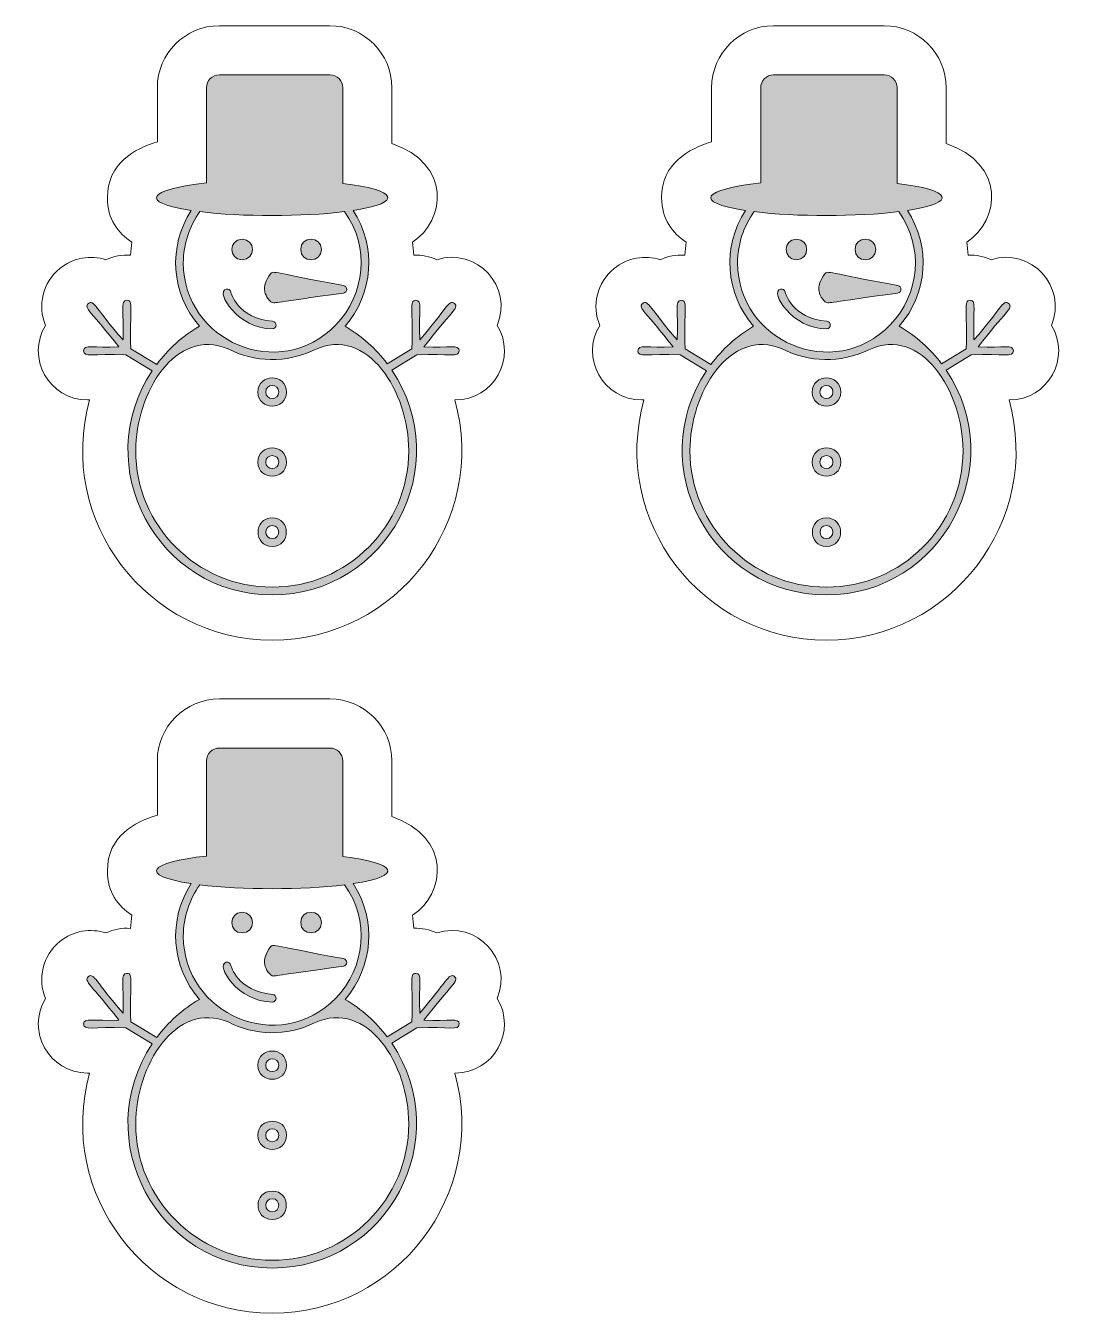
# Model space of a CAD drawing. Header units: inches. Extents: x -26 to -13, y -21.7 to -15.7.
# Drawn here: x -19.231 to -16.407, y -21.238 to -17.759 of the extents above; entities that cross this region are included whole.
import ezdxf

# ---------------------------------------------------------------- set-up
doc = ezdxf.new("R2010")
doc.units = ezdxf.units.IN
doc.header["$MEASUREMENT"] = 0
doc.layers.add('_U+0421_U+043B_U+043E_U+0439 1', color=7, linetype='Continuous')

msp = doc.modelspace()

# ---------------------------------------------------------------- hatches: boundary and pattern name
at = {"layer": '_U+0421_U+043B_U+043E_U+0439 1', "true_color": 0xffffff}
h = msp.add_hatch(color=7, dxfattribs=at)
h.dxf.hatch_style = 2
edge = h.paths.add_edge_path()
edge.add_spline(control_points=[(-18.5617, -18.5074), (-18.572, -18.5074), (-18.5835, -18.4894), (-18.5857, -18.4769), (-18.5883, -18.4617), (-18.583, -18.4455), (-18.57, -18.4286), (-18.5626, -18.419), (-18.563, -18.4263), (-18.373, -18.4604), (-18.3614, -18.4626), (-18.3618, -18.4793), (-18.3735, -18.4809), (-18.5625, -18.5075), (-18.5603, -18.5074), (-18.5617, -18.5074)], knot_values=[0, 0, 0, 0, 0.013889, 0.013889, 0.013889, 0.027778, 0.027778, 0.027778, 0.041667, 0.041667, 0.041667, 0.055556, 0.055556, 0.055556, 0.069444, 0.069444, 0.069444, 0.069444], degree=3, periodic=0)
edge.add_line((-18.5617, -18.5074), (-18.5617, -18.5074))
edge = h.paths.add_edge_path()
edge.add_spline(control_points=[(-18.4328, -18.363), (-18.4328, -18.3261), (-18.4886, -18.326), (-18.4886, -18.363), (-18.4886, -18.4), (-18.4328, -18.4), (-18.4328, -18.363)], knot_values=[0, 0, 0, 0, 0.013889, 0.013889, 0.013889, 0.027778, 0.027778, 0.027778, 0.027778], degree=3, periodic=0)
edge.add_line((-18.4328, -18.363), (-18.4328, -18.363))
edge = h.paths.add_edge_path()
edge.add_spline(control_points=[(-18.647, -18.391), (-18.61, -18.391), (-18.61, -18.3351), (-18.647, -18.3351), (-18.6839, -18.3351), (-18.6839, -18.391), (-18.647, -18.391)], knot_values=[0, 0, 0, 0, 0.013889, 0.013889, 0.013889, 0.027778, 0.027778, 0.027778, 0.027778], degree=3, periodic=0)
edge.add_line((-18.647, -18.391), (-18.647, -18.391))
edge = h.paths.add_edge_path()
edge.add_spline(control_points=[(-18.5657, -18.5778), (-18.5526, -18.5778), (-18.5516, -18.5582), (-18.5647, -18.557), (-18.6603, -18.5477), (-18.6768, -18.481), (-18.6774, -18.4781), (-18.6787, -18.4725), (-18.6842, -18.469), (-18.6898, -18.4702), (-18.7209, -18.4771), (-18.6579, -18.5778), (-18.5657, -18.5778)], knot_values=[0, 0, 0, 0, 0.013889, 0.013889, 0.013889, 0.027778, 0.027778, 0.027778, 0.041667, 0.041667, 0.041667, 0.055556, 0.055556, 0.055556, 0.055556], degree=3, periodic=0)
edge.add_line((-18.5657, -18.5778), (-18.5657, -18.5778))
edge = h.paths.add_edge_path()
edge.add_spline(control_points=[(-18.1559, -18.6266), (-18.086, -18.63), (-18.0607, -18.6188), (-18.0607, -18.637), (-18.0607, -18.6558), (-18.087, -18.6439), (-18.1748, -18.6475), (-18.1748, -18.6475), (-18.2427, -18.6888), (-18.2427, -18.6888), (-18.0689, -18.9464), (-18.2537, -19.2964), (-18.5657, -19.2964), (-18.877, -19.2964), (-19.0614, -18.9482), (-18.8899, -18.6908), (-18.8899, -18.6908), (-18.9611, -18.6475), (-18.9611, -18.6475), (-19.0503, -18.6438), (-19.0753, -18.6556), (-19.0753, -18.637), (-19.0753, -18.6187), (-19.0487, -18.63), (-18.9801, -18.6266), (-19.0519, -18.5321), (-19.077, -18.521), (-19.0623, -18.509), (-19.0476, -18.4971), (-19.0417, -18.5238), (-18.9686, -18.6077), (-18.9652, -18.5289), (-18.9772, -18.5004), (-18.9582, -18.5004), (-18.9393, -18.5004), (-18.9515, -18.5249), (-18.9478, -18.6312), (-18.9478, -18.6312), (-18.8778, -18.6737), (-18.8778, -18.6737), (-18.8471, -18.6326), (-18.8081, -18.5973), (-18.7624, -18.5705), (-18.8394, -18.482), (-18.8478, -18.355), (-18.7843, -18.2576), (-18.9301, -18.2355), (-18.8987, -18.1999), (-18.7434, -18.1833), (-18.7434, -18.1833), (-18.7434, -17.9262), (-18.7434, -17.9262), (-18.7434, -17.9068), (-18.7277, -17.8912), (-18.7084, -17.8912), (-18.7084, -17.8912), (-18.4099, -17.8912), (-18.4099, -17.8912), (-18.3906, -17.8912), (-18.3749, -17.9068), (-18.3749, -17.9262), (-18.3749, -17.9262), (-18.3749, -18.1847), (-18.3749, -18.1847), (-18.2299, -18.202), (-18.2064, -18.2363), (-18.3471, -18.2576), (-18.2835, -18.3551), (-18.292, -18.4821), (-18.369, -18.5705), (-18.3239, -18.5969), (-18.2854, -18.6315), (-18.2549, -18.6718), (-18.2549, -18.6718), (-18.1882, -18.6312), (-18.1882, -18.6312), (-18.1844, -18.526), (-18.1967, -18.5004), (-18.1778, -18.5004), (-18.1593, -18.5004), (-18.1709, -18.525), (-18.1673, -18.6077), (-18.0952, -18.5249), (-18.0885, -18.497), (-18.0737, -18.509), (-18.0589, -18.521), (-18.0836, -18.5316), (-18.1559, -18.6266)], knot_values=[0, 0, 0, 0, 0.013889, 0.013889, 0.013889, 0.027778, 0.027778, 0.027778, 0.041667, 0.041667, 0.041667, 0.055556, 0.055556, 0.055556, 0.069444, 0.069444, 0.069444, 0.083333, 0.083333, 0.083333, 0.097222, 0.097222, 0.097222, 0.111111, 0.111111, 0.111111, 0.125, 0.125, 0.125, 0.138889, 0.138889, 0.138889, 0.152778, 0.152778, 0.152778, 0.166667, 0.166667, 0.166667, 0.180556, 0.180556, 0.180556, 0.194444, 0.194444, 0.194444, 0.208333, 0.208333, 0.208333, 0.222222, 0.222222, 0.222222, 0.236111, 0.236111, 0.236111, 0.25, 0.25, 0.25, 0.263889, 0.263889, 0.263889, 0.277778, 0.277778, 0.277778, 0.291667, 0.291667, 0.291667, 0.305556, 0.305556, 0.305556, 0.319444, 0.319444, 0.319444, 0.333333, 0.333333, 0.333333, 0.347222, 0.347222, 0.347222, 0.361111, 0.361111, 0.361111, 0.375, 0.375, 0.375, 0.388889, 0.388889, 0.388889, 0.402778, 0.402778, 0.402778, 0.402778], degree=3, periodic=0)
edge.add_line((-18.1559, -18.6266), (-18.1559, -18.6266))
edge = h.paths.add_edge_path()
edge.add_spline(control_points=[(-18.7612, -18.2608), (-18.7892, -18.3), (-18.8058, -18.3479), (-18.8058, -18.3996), (-18.8058, -18.6099), (-18.547, -18.7245), (-18.3937, -18.5668), (-18.3135, -18.4843), (-18.3021, -18.3563), (-18.3701, -18.2608), (-18.4844, -18.2749), (-18.6469, -18.275), (-18.7612, -18.2608)], knot_values=[0, 0, 0, 0, 0.013889, 0.013889, 0.013889, 0.027778, 0.027778, 0.027778, 0.041667, 0.041667, 0.041667, 0.055556, 0.055556, 0.055556, 0.055556], degree=3, periodic=0)
edge.add_line((-18.7612, -18.2608), (-18.7612, -18.2608))
edge = h.paths.add_edge_path()
edge.add_spline(control_points=[(-18.5657, -19.2756), (-18.3623, -19.2756), (-18.1968, -19.1101), (-18.1968, -18.9067), (-18.1968, -18.7483), (-18.3075, -18.5679), (-18.4515, -18.6341), (-18.5273, -18.6712), (-18.6143, -18.6683), (-18.685, -18.6316), (-18.8269, -18.572), (-18.9345, -18.7515), (-18.9345, -18.9067), (-18.9345, -19.1101), (-18.7691, -19.2756), (-18.5657, -19.2756)], knot_values=[0, 0, 0, 0, 0.013889, 0.013889, 0.013889, 0.027778, 0.027778, 0.027778, 0.041667, 0.041667, 0.041667, 0.055556, 0.055556, 0.055556, 0.069444, 0.069444, 0.069444, 0.069444], degree=3, periodic=0)
edge.add_line((-18.5657, -19.2756), (-18.5657, -19.2756))
edge = h.paths.add_edge_path()
edge.add_spline(control_points=[(-18.6041, -18.7483), (-18.6041, -18.6975), (-18.5272, -18.6974), (-18.5272, -18.7483), (-18.5272, -18.7991), (-18.6041, -18.7992), (-18.6041, -18.7483)], knot_values=[0, 0, 0, 0, 0.013889, 0.013889, 0.013889, 0.027778, 0.027778, 0.027778, 0.027778], degree=3, periodic=0)
edge.add_line((-18.6041, -18.7483), (-18.6041, -18.7483))
edge = h.paths.add_edge_path()
edge.add_spline(control_points=[(-18.5833, -18.7483), (-18.5833, -18.7716), (-18.5481, -18.7716), (-18.5481, -18.7483), (-18.5481, -18.7251), (-18.5833, -18.725), (-18.5833, -18.7483)], knot_values=[0, 0, 0, 0, 0.013889, 0.013889, 0.013889, 0.027778, 0.027778, 0.027778, 0.027778], degree=3, periodic=0)
edge.add_line((-18.5833, -18.7483), (-18.5833, -18.7483))
edge = h.paths.add_edge_path()
edge.add_spline(control_points=[(-18.6041, -18.9376), (-18.6041, -18.8868), (-18.5272, -18.8867), (-18.5272, -18.9376), (-18.5272, -18.9884), (-18.6041, -18.9885), (-18.6041, -18.9376)], knot_values=[0, 0, 0, 0, 0.013889, 0.013889, 0.013889, 0.027778, 0.027778, 0.027778, 0.027778], degree=3, periodic=0)
edge.add_line((-18.6041, -18.9376), (-18.6041, -18.9376))
edge = h.paths.add_edge_path()
edge.add_spline(control_points=[(-18.5833, -18.9376), (-18.5833, -18.9609), (-18.5481, -18.9609), (-18.5481, -18.9376), (-18.5481, -18.9143), (-18.5833, -18.9143), (-18.5833, -18.9376)], knot_values=[0, 0, 0, 0, 0.013889, 0.013889, 0.013889, 0.027778, 0.027778, 0.027778, 0.027778], degree=3, periodic=0)
edge.add_line((-18.5833, -18.9376), (-18.5833, -18.9376))
edge = h.paths.add_edge_path()
edge.add_spline(control_points=[(-18.5657, -19.0884), (-18.5149, -19.0884), (-18.5148, -19.1653), (-18.5657, -19.1653), (-18.6165, -19.1653), (-18.6166, -19.0884), (-18.5657, -19.0884)], knot_values=[0, 0, 0, 0, 0.013889, 0.013889, 0.013889, 0.027778, 0.027778, 0.027778, 0.027778], degree=3, periodic=0)
edge.add_line((-18.5657, -19.0884), (-18.5657, -19.0884))
edge = h.paths.add_edge_path()
edge.add_spline(control_points=[(-18.5657, -19.1445), (-18.5424, -19.1445), (-18.5424, -19.1093), (-18.5657, -19.1093), (-18.589, -19.1093), (-18.589, -19.1445), (-18.5657, -19.1445)], knot_values=[0, 0, 0, 0, 0.013889, 0.013889, 0.013889, 0.027778, 0.027778, 0.027778, 0.027778], degree=3, periodic=0)
edge.add_line((-18.5657, -19.1445), (-18.5657, -19.1445))
h = msp.add_hatch(color=7, dxfattribs=at)
h.dxf.hatch_style = 2
edge = h.paths.add_edge_path()
edge.add_spline(control_points=[(-17.0644, -18.5074), (-17.0746, -18.5074), (-17.0862, -18.4894), (-17.0884, -18.4769), (-17.091, -18.4617), (-17.0857, -18.4455), (-17.0727, -18.4286), (-17.0653, -18.419), (-17.0657, -18.4263), (-16.8756, -18.4604), (-16.8641, -18.4626), (-16.8645, -18.4793), (-16.8761, -18.4809), (-17.0652, -18.5075), (-17.063, -18.5074), (-17.0644, -18.5074)], knot_values=[0, 0, 0, 0, 0.013889, 0.013889, 0.013889, 0.027778, 0.027778, 0.027778, 0.041667, 0.041667, 0.041667, 0.055556, 0.055556, 0.055556, 0.069444, 0.069444, 0.069444, 0.069444], degree=3, periodic=0)
edge.add_line((-17.0644, -18.5074), (-17.0644, -18.5074))
edge = h.paths.add_edge_path()
edge.add_spline(control_points=[(-16.9355, -18.363), (-16.9355, -18.3261), (-16.9913, -18.326), (-16.9913, -18.363), (-16.9913, -18.4), (-16.9355, -18.4), (-16.9355, -18.363)], knot_values=[0, 0, 0, 0, 0.013889, 0.013889, 0.013889, 0.027778, 0.027778, 0.027778, 0.027778], degree=3, periodic=0)
edge.add_line((-16.9355, -18.363), (-16.9355, -18.363))
edge = h.paths.add_edge_path()
edge.add_spline(control_points=[(-17.1496, -18.391), (-17.1127, -18.391), (-17.1127, -18.3351), (-17.1496, -18.3351), (-17.1866, -18.3351), (-17.1866, -18.391), (-17.1496, -18.391)], knot_values=[0, 0, 0, 0, 0.013889, 0.013889, 0.013889, 0.027778, 0.027778, 0.027778, 0.027778], degree=3, periodic=0)
edge.add_line((-17.1496, -18.391), (-17.1496, -18.391))
edge = h.paths.add_edge_path()
edge.add_spline(control_points=[(-17.0684, -18.5778), (-17.0552, -18.5778), (-17.0543, -18.5582), (-17.0674, -18.557), (-17.163, -18.5477), (-17.1795, -18.481), (-17.1801, -18.4781), (-17.1814, -18.4725), (-17.1869, -18.469), (-17.1925, -18.4702), (-17.2236, -18.4771), (-17.1606, -18.5778), (-17.0684, -18.5778)], knot_values=[0, 0, 0, 0, 0.013889, 0.013889, 0.013889, 0.027778, 0.027778, 0.027778, 0.041667, 0.041667, 0.041667, 0.055556, 0.055556, 0.055556, 0.055556], degree=3, periodic=0)
edge.add_line((-17.0684, -18.5778), (-17.0684, -18.5778))
edge = h.paths.add_edge_path()
edge.add_spline(control_points=[(-16.6586, -18.6266), (-16.5887, -18.63), (-16.5634, -18.6188), (-16.5634, -18.637), (-16.5634, -18.6558), (-16.5897, -18.6439), (-16.6775, -18.6475), (-16.6775, -18.6475), (-16.7454, -18.6888), (-16.7454, -18.6888), (-16.5716, -18.9464), (-16.7564, -19.2964), (-17.0684, -19.2964), (-17.3797, -19.2964), (-17.5641, -18.9482), (-17.3926, -18.6908), (-17.3926, -18.6908), (-17.4638, -18.6475), (-17.4638, -18.6475), (-17.553, -18.6438), (-17.5779, -18.6556), (-17.5779, -18.637), (-17.5779, -18.6187), (-17.5514, -18.63), (-17.4827, -18.6266), (-17.5546, -18.5321), (-17.5797, -18.521), (-17.5649, -18.509), (-17.5503, -18.4971), (-17.5444, -18.5238), (-17.4713, -18.6077), (-17.4678, -18.5289), (-17.4799, -18.5004), (-17.4609, -18.5004), (-17.442, -18.5004), (-17.4542, -18.5249), (-17.4504, -18.6312), (-17.4504, -18.6312), (-17.3805, -18.6737), (-17.3805, -18.6737), (-17.3498, -18.6326), (-17.3108, -18.5973), (-17.2651, -18.5705), (-17.3421, -18.482), (-17.3505, -18.355), (-17.287, -18.2576), (-17.4328, -18.2355), (-17.4014, -18.1999), (-17.2461, -18.1833), (-17.2461, -18.1833), (-17.2461, -17.9262), (-17.2461, -17.9262), (-17.2461, -17.9068), (-17.2304, -17.8912), (-17.2111, -17.8912), (-17.2111, -17.8912), (-16.9126, -17.8912), (-16.9126, -17.8912), (-16.8933, -17.8912), (-16.8776, -17.9068), (-16.8776, -17.9262), (-16.8776, -17.9262), (-16.8776, -18.1847), (-16.8776, -18.1847), (-16.7326, -18.202), (-16.7091, -18.2363), (-16.8497, -18.2576), (-16.7862, -18.3551), (-16.7947, -18.4821), (-16.8717, -18.5705), (-16.8266, -18.5969), (-16.7881, -18.6315), (-16.7576, -18.6718), (-16.7576, -18.6718), (-16.6909, -18.6312), (-16.6909, -18.6312), (-16.6871, -18.526), (-16.6994, -18.5004), (-16.6805, -18.5004), (-16.662, -18.5004), (-16.6736, -18.525), (-16.67, -18.6077), (-16.5979, -18.5249), (-16.5912, -18.497), (-16.5764, -18.509), (-16.5616, -18.521), (-16.5863, -18.5316), (-16.6586, -18.6266)], knot_values=[0, 0, 0, 0, 0.013889, 0.013889, 0.013889, 0.027778, 0.027778, 0.027778, 0.041667, 0.041667, 0.041667, 0.055556, 0.055556, 0.055556, 0.069444, 0.069444, 0.069444, 0.083333, 0.083333, 0.083333, 0.097222, 0.097222, 0.097222, 0.111111, 0.111111, 0.111111, 0.125, 0.125, 0.125, 0.138889, 0.138889, 0.138889, 0.152778, 0.152778, 0.152778, 0.166667, 0.166667, 0.166667, 0.180556, 0.180556, 0.180556, 0.194444, 0.194444, 0.194444, 0.208333, 0.208333, 0.208333, 0.222222, 0.222222, 0.222222, 0.236111, 0.236111, 0.236111, 0.25, 0.25, 0.25, 0.263889, 0.263889, 0.263889, 0.277778, 0.277778, 0.277778, 0.291667, 0.291667, 0.291667, 0.305556, 0.305556, 0.305556, 0.319444, 0.319444, 0.319444, 0.333333, 0.333333, 0.333333, 0.347222, 0.347222, 0.347222, 0.361111, 0.361111, 0.361111, 0.375, 0.375, 0.375, 0.388889, 0.388889, 0.388889, 0.402778, 0.402778, 0.402778, 0.402778], degree=3, periodic=0)
edge.add_line((-16.6586, -18.6266), (-16.6586, -18.6266))
edge = h.paths.add_edge_path()
edge.add_spline(control_points=[(-17.2639, -18.2608), (-17.2919, -18.3), (-17.3085, -18.3479), (-17.3085, -18.3996), (-17.3085, -18.6099), (-17.0497, -18.7245), (-16.8964, -18.5668), (-16.8162, -18.4843), (-16.8048, -18.3563), (-16.8728, -18.2608), (-16.9871, -18.2749), (-17.1496, -18.275), (-17.2639, -18.2608)], knot_values=[0, 0, 0, 0, 0.013889, 0.013889, 0.013889, 0.027778, 0.027778, 0.027778, 0.041667, 0.041667, 0.041667, 0.055556, 0.055556, 0.055556, 0.055556], degree=3, periodic=0)
edge.add_line((-17.2639, -18.2608), (-17.2639, -18.2608))
edge = h.paths.add_edge_path()
edge.add_spline(control_points=[(-17.0684, -19.2756), (-16.865, -19.2756), (-16.6995, -19.1101), (-16.6995, -18.9067), (-16.6995, -18.7483), (-16.8102, -18.5679), (-16.9542, -18.6341), (-17.03, -18.6712), (-17.117, -18.6683), (-17.1877, -18.6316), (-17.3296, -18.572), (-17.4372, -18.7515), (-17.4372, -18.9067), (-17.4372, -19.1101), (-17.2718, -19.2756), (-17.0684, -19.2756)], knot_values=[0, 0, 0, 0, 0.013889, 0.013889, 0.013889, 0.027778, 0.027778, 0.027778, 0.041667, 0.041667, 0.041667, 0.055556, 0.055556, 0.055556, 0.069444, 0.069444, 0.069444, 0.069444], degree=3, periodic=0)
edge.add_line((-17.0684, -19.2756), (-17.0684, -19.2756))
edge = h.paths.add_edge_path()
edge.add_spline(control_points=[(-17.1068, -18.7483), (-17.1068, -18.6975), (-17.0299, -18.6974), (-17.0299, -18.7483), (-17.0299, -18.7991), (-17.1068, -18.7992), (-17.1068, -18.7483)], knot_values=[0, 0, 0, 0, 0.013889, 0.013889, 0.013889, 0.027778, 0.027778, 0.027778, 0.027778], degree=3, periodic=0)
edge.add_line((-17.1068, -18.7483), (-17.1068, -18.7483))
edge = h.paths.add_edge_path()
edge.add_spline(control_points=[(-17.086, -18.7483), (-17.086, -18.7716), (-17.0508, -18.7716), (-17.0508, -18.7483), (-17.0508, -18.7251), (-17.086, -18.725), (-17.086, -18.7483)], knot_values=[0, 0, 0, 0, 0.013889, 0.013889, 0.013889, 0.027778, 0.027778, 0.027778, 0.027778], degree=3, periodic=0)
edge.add_line((-17.086, -18.7483), (-17.086, -18.7483))
edge = h.paths.add_edge_path()
edge.add_spline(control_points=[(-17.1068, -18.9376), (-17.1068, -18.8868), (-17.0299, -18.8867), (-17.0299, -18.9376), (-17.0299, -18.9884), (-17.1068, -18.9885), (-17.1068, -18.9376)], knot_values=[0, 0, 0, 0, 0.013889, 0.013889, 0.013889, 0.027778, 0.027778, 0.027778, 0.027778], degree=3, periodic=0)
edge.add_line((-17.1068, -18.9376), (-17.1068, -18.9376))
edge = h.paths.add_edge_path()
edge.add_spline(control_points=[(-17.086, -18.9376), (-17.086, -18.9609), (-17.0508, -18.9609), (-17.0508, -18.9376), (-17.0508, -18.9143), (-17.086, -18.9143), (-17.086, -18.9376)], knot_values=[0, 0, 0, 0, 0.013889, 0.013889, 0.013889, 0.027778, 0.027778, 0.027778, 0.027778], degree=3, periodic=0)
edge.add_line((-17.086, -18.9376), (-17.086, -18.9376))
edge = h.paths.add_edge_path()
edge.add_spline(control_points=[(-17.0684, -19.0884), (-17.0176, -19.0884), (-17.0175, -19.1653), (-17.0684, -19.1653), (-17.1192, -19.1653), (-17.1192, -19.0884), (-17.0684, -19.0884)], knot_values=[0, 0, 0, 0, 0.013889, 0.013889, 0.013889, 0.027778, 0.027778, 0.027778, 0.027778], degree=3, periodic=0)
edge.add_line((-17.0684, -19.0884), (-17.0684, -19.0884))
edge = h.paths.add_edge_path()
edge.add_spline(control_points=[(-17.0684, -19.1445), (-17.0451, -19.1445), (-17.0451, -19.1093), (-17.0684, -19.1093), (-17.0917, -19.1093), (-17.0917, -19.1445), (-17.0684, -19.1445)], knot_values=[0, 0, 0, 0, 0.013889, 0.013889, 0.013889, 0.027778, 0.027778, 0.027778, 0.027778], degree=3, periodic=0)
edge.add_line((-17.0684, -19.1445), (-17.0684, -19.1445))
h = msp.add_hatch(color=7, dxfattribs=at)
h.dxf.hatch_style = 2
edge = h.paths.add_edge_path()
edge.add_spline(control_points=[(-18.5617, -20.3263), (-18.572, -20.3263), (-18.5835, -20.3084), (-18.5857, -20.2959), (-18.5883, -20.2807), (-18.583, -20.2644), (-18.57, -20.2476), (-18.5626, -20.2379), (-18.563, -20.2453), (-18.373, -20.2794), (-18.3614, -20.2816), (-18.3618, -20.2983), (-18.3735, -20.2999), (-18.5625, -20.3265), (-18.5603, -20.3263), (-18.5617, -20.3263)], knot_values=[0, 0, 0, 0, 0.013889, 0.013889, 0.013889, 0.027778, 0.027778, 0.027778, 0.041667, 0.041667, 0.041667, 0.055556, 0.055556, 0.055556, 0.069444, 0.069444, 0.069444, 0.069444], degree=3, periodic=0)
edge.add_line((-18.5617, -20.3263), (-18.5617, -20.3263))
edge = h.paths.add_edge_path()
edge.add_spline(control_points=[(-18.4328, -20.182), (-18.4328, -20.1451), (-18.4886, -20.145), (-18.4886, -20.182), (-18.4886, -20.2189), (-18.4328, -20.219), (-18.4328, -20.182)], knot_values=[0, 0, 0, 0, 0.013889, 0.013889, 0.013889, 0.027778, 0.027778, 0.027778, 0.027778], degree=3, periodic=0)
edge.add_line((-18.4328, -20.182), (-18.4328, -20.182))
edge = h.paths.add_edge_path()
edge.add_spline(control_points=[(-18.647, -20.2099), (-18.61, -20.2099), (-18.61, -20.1541), (-18.647, -20.1541), (-18.6839, -20.1541), (-18.6839, -20.2099), (-18.647, -20.2099)], knot_values=[0, 0, 0, 0, 0.013889, 0.013889, 0.013889, 0.027778, 0.027778, 0.027778, 0.027778], degree=3, periodic=0)
edge.add_line((-18.647, -20.2099), (-18.647, -20.2099))
edge = h.paths.add_edge_path()
edge.add_spline(control_points=[(-18.5657, -20.3967), (-18.5526, -20.3967), (-18.5516, -20.3772), (-18.5647, -20.376), (-18.6603, -20.3667), (-18.6768, -20.3), (-18.6774, -20.2971), (-18.6787, -20.2915), (-18.6842, -20.288), (-18.6898, -20.2892), (-18.7209, -20.2961), (-18.6579, -20.3967), (-18.5657, -20.3967)], knot_values=[0, 0, 0, 0, 0.013889, 0.013889, 0.013889, 0.027778, 0.027778, 0.027778, 0.041667, 0.041667, 0.041667, 0.055556, 0.055556, 0.055556, 0.055556], degree=3, periodic=0)
edge.add_line((-18.5657, -20.3967), (-18.5657, -20.3967))
edge = h.paths.add_edge_path()
edge.add_spline(control_points=[(-18.1559, -20.4456), (-18.086, -20.449), (-18.0607, -20.4378), (-18.0607, -20.456), (-18.0607, -20.4748), (-18.087, -20.4628), (-18.1748, -20.4664), (-18.1748, -20.4664), (-18.2427, -20.5077), (-18.2427, -20.5077), (-18.0689, -20.7654), (-18.2537, -21.1154), (-18.5657, -21.1154), (-18.877, -21.1154), (-19.0614, -20.7672), (-18.8899, -20.5097), (-18.8899, -20.5097), (-18.9611, -20.4664), (-18.9611, -20.4664), (-19.0503, -20.4628), (-19.0753, -20.4746), (-19.0753, -20.456), (-19.0753, -20.4377), (-19.0487, -20.449), (-18.9801, -20.4456), (-19.0519, -20.3511), (-19.077, -20.34), (-19.0623, -20.328), (-19.0476, -20.3161), (-19.0417, -20.3428), (-18.9686, -20.4267), (-18.9652, -20.3479), (-18.9772, -20.3193), (-18.9582, -20.3193), (-18.9393, -20.3193), (-18.9515, -20.3438), (-18.9478, -20.4502), (-18.9478, -20.4502), (-18.8778, -20.4927), (-18.8778, -20.4927), (-18.8471, -20.4515), (-18.8081, -20.4163), (-18.7624, -20.3895), (-18.8394, -20.301), (-18.8478, -20.174), (-18.7843, -20.0766), (-18.9301, -20.0545), (-18.8987, -20.0189), (-18.7434, -20.0023), (-18.7434, -20.0023), (-18.7434, -19.7452), (-18.7434, -19.7452), (-18.7434, -19.7258), (-18.7277, -19.7102), (-18.7084, -19.7102), (-18.7084, -19.7102), (-18.4099, -19.7102), (-18.4099, -19.7102), (-18.3906, -19.7102), (-18.3749, -19.7258), (-18.3749, -19.7452), (-18.3749, -19.7452), (-18.3749, -20.0037), (-18.3749, -20.0037), (-18.2299, -20.021), (-18.2064, -20.0553), (-18.3471, -20.0766), (-18.2835, -20.1741), (-18.292, -20.3011), (-18.369, -20.3895), (-18.3239, -20.4159), (-18.2854, -20.4504), (-18.2549, -20.4908), (-18.2549, -20.4908), (-18.1882, -20.4502), (-18.1882, -20.4502), (-18.1844, -20.345), (-18.1967, -20.3193), (-18.1778, -20.3193), (-18.1593, -20.3193), (-18.1709, -20.344), (-18.1673, -20.4267), (-18.0952, -20.3439), (-18.0885, -20.3159), (-18.0737, -20.328), (-18.0589, -20.3399), (-18.0836, -20.3506), (-18.1559, -20.4456)], knot_values=[0, 0, 0, 0, 0.013889, 0.013889, 0.013889, 0.027778, 0.027778, 0.027778, 0.041667, 0.041667, 0.041667, 0.055556, 0.055556, 0.055556, 0.069444, 0.069444, 0.069444, 0.083333, 0.083333, 0.083333, 0.097222, 0.097222, 0.097222, 0.111111, 0.111111, 0.111111, 0.125, 0.125, 0.125, 0.138889, 0.138889, 0.138889, 0.152778, 0.152778, 0.152778, 0.166667, 0.166667, 0.166667, 0.180556, 0.180556, 0.180556, 0.194444, 0.194444, 0.194444, 0.208333, 0.208333, 0.208333, 0.222222, 0.222222, 0.222222, 0.236111, 0.236111, 0.236111, 0.25, 0.25, 0.25, 0.263889, 0.263889, 0.263889, 0.277778, 0.277778, 0.277778, 0.291667, 0.291667, 0.291667, 0.305556, 0.305556, 0.305556, 0.319444, 0.319444, 0.319444, 0.333333, 0.333333, 0.333333, 0.347222, 0.347222, 0.347222, 0.361111, 0.361111, 0.361111, 0.375, 0.375, 0.375, 0.388889, 0.388889, 0.388889, 0.402778, 0.402778, 0.402778, 0.402778], degree=3, periodic=0)
edge.add_line((-18.1559, -20.4456), (-18.1559, -20.4456))
edge = h.paths.add_edge_path()
edge.add_spline(control_points=[(-18.7612, -20.0798), (-18.7892, -20.119), (-18.8058, -20.1668), (-18.8058, -20.2186), (-18.8058, -20.4289), (-18.547, -20.5435), (-18.3937, -20.3858), (-18.3135, -20.3033), (-18.3021, -20.1753), (-18.3701, -20.0798), (-18.4844, -20.0939), (-18.6469, -20.094), (-18.7612, -20.0798)], knot_values=[0, 0, 0, 0, 0.013889, 0.013889, 0.013889, 0.027778, 0.027778, 0.027778, 0.041667, 0.041667, 0.041667, 0.055556, 0.055556, 0.055556, 0.055556], degree=3, periodic=0)
edge.add_line((-18.7612, -20.0798), (-18.7612, -20.0798))
edge = h.paths.add_edge_path()
edge.add_spline(control_points=[(-18.5657, -21.0946), (-18.3623, -21.0946), (-18.1968, -20.9291), (-18.1968, -20.7257), (-18.1968, -20.5673), (-18.3075, -20.3869), (-18.4515, -20.453), (-18.5273, -20.4902), (-18.6143, -20.4872), (-18.685, -20.4506), (-18.8269, -20.391), (-18.9345, -20.5705), (-18.9345, -20.7257), (-18.9345, -20.9291), (-18.7691, -21.0946), (-18.5657, -21.0946)], knot_values=[0, 0, 0, 0, 0.013889, 0.013889, 0.013889, 0.027778, 0.027778, 0.027778, 0.041667, 0.041667, 0.041667, 0.055556, 0.055556, 0.055556, 0.069444, 0.069444, 0.069444, 0.069444], degree=3, periodic=0)
edge.add_line((-18.5657, -21.0946), (-18.5657, -21.0946))
edge = h.paths.add_edge_path()
edge.add_spline(control_points=[(-18.6041, -20.5673), (-18.6041, -20.5165), (-18.5272, -20.5164), (-18.5272, -20.5673), (-18.5272, -20.6181), (-18.6041, -20.6182), (-18.6041, -20.5673)], knot_values=[0, 0, 0, 0, 0.013889, 0.013889, 0.013889, 0.027778, 0.027778, 0.027778, 0.027778], degree=3, periodic=0)
edge.add_line((-18.6041, -20.5673), (-18.6041, -20.5673))
edge = h.paths.add_edge_path()
edge.add_spline(control_points=[(-18.5833, -20.5673), (-18.5833, -20.5906), (-18.5481, -20.5906), (-18.5481, -20.5673), (-18.5481, -20.544), (-18.5833, -20.544), (-18.5833, -20.5673)], knot_values=[0, 0, 0, 0, 0.013889, 0.013889, 0.013889, 0.027778, 0.027778, 0.027778, 0.027778], degree=3, periodic=0)
edge.add_line((-18.5833, -20.5673), (-18.5833, -20.5673))
edge = h.paths.add_edge_path()
edge.add_spline(control_points=[(-18.6041, -20.7566), (-18.6041, -20.7058), (-18.5272, -20.7057), (-18.5272, -20.7566), (-18.5272, -20.8074), (-18.6041, -20.8075), (-18.6041, -20.7566)], knot_values=[0, 0, 0, 0, 0.013889, 0.013889, 0.013889, 0.027778, 0.027778, 0.027778, 0.027778], degree=3, periodic=0)
edge.add_line((-18.6041, -20.7566), (-18.6041, -20.7566))
edge = h.paths.add_edge_path()
edge.add_spline(control_points=[(-18.5833, -20.7566), (-18.5833, -20.7798), (-18.5481, -20.7799), (-18.5481, -20.7566), (-18.5481, -20.7333), (-18.5833, -20.7333), (-18.5833, -20.7566)], knot_values=[0, 0, 0, 0, 0.013889, 0.013889, 0.013889, 0.027778, 0.027778, 0.027778, 0.027778], degree=3, periodic=0)
edge.add_line((-18.5833, -20.7566), (-18.5833, -20.7566))
edge = h.paths.add_edge_path()
edge.add_spline(control_points=[(-18.5657, -20.9074), (-18.5149, -20.9074), (-18.5148, -20.9843), (-18.5657, -20.9843), (-18.6165, -20.9843), (-18.6166, -20.9074), (-18.5657, -20.9074)], knot_values=[0, 0, 0, 0, 0.013889, 0.013889, 0.013889, 0.027778, 0.027778, 0.027778, 0.027778], degree=3, periodic=0)
edge.add_line((-18.5657, -20.9074), (-18.5657, -20.9074))
edge = h.paths.add_edge_path()
edge.add_spline(control_points=[(-18.5657, -20.9635), (-18.5424, -20.9635), (-18.5424, -20.9282), (-18.5657, -20.9282), (-18.589, -20.9282), (-18.589, -20.9635), (-18.5657, -20.9635)], knot_values=[0, 0, 0, 0, 0.013889, 0.013889, 0.013889, 0.027778, 0.027778, 0.027778, 0.027778], degree=3, periodic=0)
edge.add_line((-18.5657, -20.9635), (-18.5657, -20.9635))

# ---------------------------------------------------------------- linework, layer by layer
at = {"layer": '_U+0421_U+043B_U+043E_U+0439 1', "color": 1, "lineweight": 9, "true_color": 0xff0000}
for points in [[(-17.9578, -18.5681), (-17.9142, -18.4637), (-18.0134, -18.3561), (-18.1211, -18.391), (-18.1409, -18.3816), (-18.1611, -18.3775), (-18.1831, -18.3784), (-18.1838, -18.3665), (-18.185, -18.3547), (-18.1867, -18.3431), (-18.0958, -18.2836), (-18.0816, -18.1316), (-18.2423, -18.0766), (-18.2423, -18.0766), (-18.2423, -17.9262), (-18.2423, -17.9262), (-18.2423, -17.8337), (-18.3175, -17.7585), (-18.4099, -17.7585), (-18.4099, -17.7585), (-18.7084, -17.7585), (-18.7084, -17.7585), (-18.8008, -17.7585), (-18.876, -17.8337), (-18.876, -17.9262), (-18.876, -17.9262), (-18.876, -18.0724), (-18.876, -18.0724), (-18.9379, -18.0909), (-19.011, -18.1308), (-19.011, -18.223), (-19.011, -18.2814), (-18.9818, -18.3188), (-18.9446, -18.3431), (-18.9464, -18.3548), (-18.9476, -18.3666), (-18.9482, -18.3786), (-18.9725, -18.3769), (-18.9944, -18.3813), (-19.0148, -18.391), (-19.0561, -18.3776), (-19.1031, -18.3847), (-19.1394, -18.4142), (-19.1861, -18.4521), (-19.2002, -18.5152), (-19.1782, -18.5681), (-19.2315, -18.6555), (-19.1689, -18.7697), (-19.0648, -18.7697), (-19.0648, -18.7697), (-19.059, -18.7697), (-19.059, -18.7697), (-19.1497, -19.0965), (-18.9025, -19.4186), (-18.5657, -19.4186), (-18.2292, -19.4186), (-17.9816, -19.0968), (-18.0724, -18.7697), (-18.0724, -18.7697), (-18.0711, -18.7697), (-18.0711, -18.7697), (-17.967, -18.7697), (-17.9045, -18.6555), (-17.9578, -18.5681)], [(-16.4605, -18.5681), (-16.4169, -18.4637), (-16.5161, -18.3561), (-16.6238, -18.391), (-16.6436, -18.3816), (-16.6638, -18.3775), (-16.6858, -18.3784), (-16.6865, -18.3665), (-16.6877, -18.3547), (-16.6894, -18.3431), (-16.5985, -18.2836), (-16.5843, -18.1316), (-16.745, -18.0766), (-16.745, -18.0766), (-16.745, -17.9262), (-16.745, -17.9262), (-16.745, -17.8337), (-16.8202, -17.7585), (-16.9126, -17.7585), (-16.9126, -17.7585), (-17.2111, -17.7585), (-17.2111, -17.7585), (-17.3035, -17.7585), (-17.3787, -17.8337), (-17.3787, -17.9262), (-17.3787, -17.9262), (-17.3787, -18.0724), (-17.3787, -18.0724), (-17.4406, -18.0909), (-17.5137, -18.1308), (-17.5137, -18.223), (-17.5137, -18.2814), (-17.4845, -18.3188), (-17.4473, -18.3431), (-17.4491, -18.3548), (-17.4503, -18.3666), (-17.4509, -18.3786), (-17.4752, -18.3769), (-17.4971, -18.3813), (-17.5175, -18.391), (-17.5588, -18.3776), (-17.6058, -18.3847), (-17.6421, -18.4142), (-17.6887, -18.4521), (-17.7029, -18.5152), (-17.6809, -18.5681), (-17.7342, -18.6555), (-17.6716, -18.7697), (-17.5675, -18.7697), (-17.5675, -18.7697), (-17.5616, -18.7697), (-17.5616, -18.7697), (-17.6524, -19.0965), (-17.4052, -19.4186), (-17.0684, -19.4186), (-16.7319, -19.4186), (-16.4843, -19.0968), (-16.5751, -18.7697), (-16.5751, -18.7697), (-16.5738, -18.7697), (-16.5738, -18.7697), (-16.4697, -18.7697), (-16.4072, -18.6555), (-16.4605, -18.5681)], [(-17.9578, -20.3871), (-17.9142, -20.2826), (-18.0134, -20.1751), (-18.1211, -20.21), (-18.1409, -20.2006), (-18.1611, -20.1965), (-18.1831, -20.1974), (-18.1838, -20.1855), (-18.185, -20.1737), (-18.1867, -20.1621), (-18.0958, -20.1026), (-18.0816, -19.9506), (-18.2423, -19.8956), (-18.2423, -19.8956), (-18.2423, -19.7452), (-18.2423, -19.7452), (-18.2423, -19.6527), (-18.3175, -19.5775), (-18.4099, -19.5775), (-18.4099, -19.5775), (-18.7084, -19.5775), (-18.7084, -19.5775), (-18.8008, -19.5775), (-18.876, -19.6527), (-18.876, -19.7452), (-18.876, -19.7452), (-18.876, -19.8914), (-18.876, -19.8914), (-18.9379, -19.9099), (-19.011, -19.9497), (-19.011, -20.042), (-19.011, -20.1004), (-18.9818, -20.1378), (-18.9446, -20.1621), (-18.9464, -20.1738), (-18.9476, -20.1856), (-18.9482, -20.1976), (-18.9725, -20.1958), (-18.9944, -20.2003), (-19.0148, -20.21), (-19.0561, -20.1966), (-19.1031, -20.2037), (-19.1394, -20.2331), (-19.1861, -20.2711), (-19.2002, -20.3342), (-19.1782, -20.3871), (-19.2315, -20.4745), (-19.1689, -20.5887), (-19.0648, -20.5887), (-19.0648, -20.5887), (-19.059, -20.5887), (-19.059, -20.5887), (-19.1497, -20.9154), (-18.9025, -21.2376), (-18.5657, -21.2376), (-18.2292, -21.2376), (-17.9816, -20.9158), (-18.0724, -20.5887), (-18.0724, -20.5887), (-18.0711, -20.5887), (-18.0711, -20.5887), (-17.967, -20.5887), (-17.9045, -20.4745), (-17.9578, -20.3871)]]:
    msp.add_open_spline(points, degree=3, knots=[0, 0, 0, 0, 1, 1, 1, 2, 2, 2, 3, 3, 3, 4, 4, 4, 5, 5, 5, 6, 6, 6, 7, 7, 7, 8, 8, 8, 9, 9, 9, 10, 10, 10, 11, 11, 11, 12, 12, 12, 13, 13, 13, 14, 14, 14, 15, 15, 15, 16, 16, 16, 17, 17, 17, 18, 18, 18, 19, 19, 19, 20, 20, 20, 21, 21, 21, 21], dxfattribs=at)
at = {"layer": '_U+0421_U+043B_U+043E_U+0439 1', "lineweight": 0}
for points, knots in [([(-18.1559, -18.6266), (-18.086, -18.63), (-18.0607, -18.6188), (-18.0607, -18.637), (-18.0607, -18.6558), (-18.087, -18.6439), (-18.1748, -18.6475), (-18.1748, -18.6475), (-18.2427, -18.6888), (-18.2427, -18.6888), (-18.0689, -18.9464), (-18.2537, -19.2964), (-18.5657, -19.2964), (-18.877, -19.2964), (-19.0614, -18.9482), (-18.8899, -18.6908), (-18.8899, -18.6908), (-18.9611, -18.6475), (-18.9611, -18.6475), (-19.0503, -18.6438), (-19.0753, -18.6556), (-19.0753, -18.637), (-19.0753, -18.6187), (-19.0487, -18.63), (-18.9801, -18.6266), (-19.0519, -18.5321), (-19.077, -18.521), (-19.0623, -18.509), (-19.0476, -18.4971), (-19.0417, -18.5238), (-18.9686, -18.6077), (-18.9652, -18.5289), (-18.9772, -18.5004), (-18.9582, -18.5004), (-18.9393, -18.5004), (-18.9515, -18.5249), (-18.9478, -18.6312), (-18.9478, -18.6312), (-18.8778, -18.6737), (-18.8778, -18.6737), (-18.8471, -18.6326), (-18.8081, -18.5973), (-18.7624, -18.5705), (-18.8394, -18.482), (-18.8478, -18.355), (-18.7843, -18.2576), (-18.9301, -18.2355), (-18.8987, -18.1999), (-18.7434, -18.1833), (-18.7434, -18.1833), (-18.7434, -17.9262), (-18.7434, -17.9262), (-18.7434, -17.9068), (-18.7277, -17.8912), (-18.7084, -17.8912), (-18.7084, -17.8912), (-18.4099, -17.8912), (-18.4099, -17.8912), (-18.3906, -17.8912), (-18.3749, -17.9068), (-18.3749, -17.9262), (-18.3749, -17.9262), (-18.3749, -18.1847), (-18.3749, -18.1847), (-18.2299, -18.202), (-18.2064, -18.2363), (-18.3471, -18.2576), (-18.2835, -18.3551), (-18.292, -18.4821), (-18.369, -18.5705), (-18.3239, -18.5969), (-18.2854, -18.6315), (-18.2549, -18.6718), (-18.2549, -18.6718), (-18.1882, -18.6312), (-18.1882, -18.6312), (-18.1844, -18.526), (-18.1967, -18.5004), (-18.1778, -18.5004), (-18.1593, -18.5004), (-18.1709, -18.525), (-18.1673, -18.6077), (-18.0952, -18.5249), (-18.0885, -18.497), (-18.0737, -18.509), (-18.0589, -18.521), (-18.0836, -18.5316), (-18.1559, -18.6266)], [0, 0, 0, 0, 1, 1, 1, 2, 2, 2, 3, 3, 3, 4, 4, 4, 5, 5, 5, 6, 6, 6, 7, 7, 7, 8, 8, 8, 9, 9, 9, 10, 10, 10, 11, 11, 11, 12, 12, 12, 13, 13, 13, 14, 14, 14, 15, 15, 15, 16, 16, 16, 17, 17, 17, 18, 18, 18, 19, 19, 19, 20, 20, 20, 21, 21, 21, 22, 22, 22, 23, 23, 23, 24, 24, 24, 25, 25, 25, 26, 26, 26, 27, 27, 27, 28, 28, 28, 29, 29, 29, 29]), ([(-16.6586, -18.6266), (-16.5887, -18.63), (-16.5634, -18.6188), (-16.5634, -18.637), (-16.5634, -18.6558), (-16.5897, -18.6439), (-16.6775, -18.6475), (-16.6775, -18.6475), (-16.7454, -18.6888), (-16.7454, -18.6888), (-16.5716, -18.9464), (-16.7564, -19.2964), (-17.0684, -19.2964), (-17.3797, -19.2964), (-17.5641, -18.9482), (-17.3926, -18.6908), (-17.3926, -18.6908), (-17.4638, -18.6475), (-17.4638, -18.6475), (-17.553, -18.6438), (-17.5779, -18.6556), (-17.5779, -18.637), (-17.5779, -18.6187), (-17.5514, -18.63), (-17.4827, -18.6266), (-17.5546, -18.5321), (-17.5797, -18.521), (-17.5649, -18.509), (-17.5503, -18.4971), (-17.5444, -18.5238), (-17.4713, -18.6077), (-17.4678, -18.5289), (-17.4799, -18.5004), (-17.4609, -18.5004), (-17.442, -18.5004), (-17.4542, -18.5249), (-17.4504, -18.6312), (-17.4504, -18.6312), (-17.3805, -18.6737), (-17.3805, -18.6737), (-17.3498, -18.6326), (-17.3108, -18.5973), (-17.2651, -18.5705), (-17.3421, -18.482), (-17.3505, -18.355), (-17.287, -18.2576), (-17.4328, -18.2355), (-17.4014, -18.1999), (-17.2461, -18.1833), (-17.2461, -18.1833), (-17.2461, -17.9262), (-17.2461, -17.9262), (-17.2461, -17.9068), (-17.2304, -17.8912), (-17.2111, -17.8912), (-17.2111, -17.8912), (-16.9126, -17.8912), (-16.9126, -17.8912), (-16.8933, -17.8912), (-16.8776, -17.9068), (-16.8776, -17.9262), (-16.8776, -17.9262), (-16.8776, -18.1847), (-16.8776, -18.1847), (-16.7326, -18.202), (-16.7091, -18.2363), (-16.8497, -18.2576), (-16.7862, -18.3551), (-16.7947, -18.4821), (-16.8717, -18.5705), (-16.8266, -18.5969), (-16.7881, -18.6315), (-16.7576, -18.6718), (-16.7576, -18.6718), (-16.6909, -18.6312), (-16.6909, -18.6312), (-16.6871, -18.526), (-16.6994, -18.5004), (-16.6805, -18.5004), (-16.662, -18.5004), (-16.6736, -18.525), (-16.67, -18.6077), (-16.5979, -18.5249), (-16.5912, -18.497), (-16.5764, -18.509), (-16.5616, -18.521), (-16.5863, -18.5316), (-16.6586, -18.6266)], [0, 0, 0, 0, 1, 1, 1, 2, 2, 2, 3, 3, 3, 4, 4, 4, 5, 5, 5, 6, 6, 6, 7, 7, 7, 8, 8, 8, 9, 9, 9, 10, 10, 10, 11, 11, 11, 12, 12, 12, 13, 13, 13, 14, 14, 14, 15, 15, 15, 16, 16, 16, 17, 17, 17, 18, 18, 18, 19, 19, 19, 20, 20, 20, 21, 21, 21, 22, 22, 22, 23, 23, 23, 24, 24, 24, 25, 25, 25, 26, 26, 26, 27, 27, 27, 28, 28, 28, 29, 29, 29, 29]), ([(-18.7612, -18.2608), (-18.7892, -18.3), (-18.8058, -18.3479), (-18.8058, -18.3996), (-18.8058, -18.6099), (-18.547, -18.7245), (-18.3937, -18.5668), (-18.3135, -18.4843), (-18.3021, -18.3563), (-18.3701, -18.2608), (-18.4844, -18.2749), (-18.6469, -18.275), (-18.7612, -18.2608)], [0, 0, 0, 0, 1, 1, 1, 2, 2, 2, 3, 3, 3, 4, 4, 4, 4]), ([(-17.2639, -18.2608), (-17.2919, -18.3), (-17.3085, -18.3479), (-17.3085, -18.3996), (-17.3085, -18.6099), (-17.0497, -18.7245), (-16.8964, -18.5668), (-16.8162, -18.4843), (-16.8048, -18.3563), (-16.8728, -18.2608), (-16.9871, -18.2749), (-17.1496, -18.275), (-17.2639, -18.2608)], [0, 0, 0, 0, 1, 1, 1, 2, 2, 2, 3, 3, 3, 4, 4, 4, 4]), ([(-18.4328, -18.363), (-18.4328, -18.3261), (-18.4886, -18.326), (-18.4886, -18.363), (-18.4886, -18.4), (-18.4328, -18.4), (-18.4328, -18.363)], [0, 0, 0, 0, 1, 1, 1, 2, 2, 2, 2]), ([(-16.9355, -18.363), (-16.9355, -18.3261), (-16.9913, -18.326), (-16.9913, -18.363), (-16.9913, -18.4), (-16.9355, -18.4), (-16.9355, -18.363)], [0, 0, 0, 0, 1, 1, 1, 2, 2, 2, 2]), ([(-18.647, -18.391), (-18.61, -18.391), (-18.61, -18.3351), (-18.647, -18.3351), (-18.6839, -18.3351), (-18.6839, -18.391), (-18.647, -18.391)], [0, 0, 0, 0, 1, 1, 1, 2, 2, 2, 2]), ([(-17.1496, -18.391), (-17.1127, -18.391), (-17.1127, -18.3351), (-17.1496, -18.3351), (-17.1866, -18.3351), (-17.1866, -18.391), (-17.1496, -18.391)], [0, 0, 0, 0, 1, 1, 1, 2, 2, 2, 2]), ([(-18.5617, -18.5074), (-18.572, -18.5074), (-18.5835, -18.4894), (-18.5857, -18.4769), (-18.5883, -18.4617), (-18.583, -18.4455), (-18.57, -18.4286), (-18.5626, -18.419), (-18.563, -18.4263), (-18.373, -18.4604), (-18.3614, -18.4626), (-18.3618, -18.4793), (-18.3735, -18.4809), (-18.5625, -18.5075), (-18.5603, -18.5074), (-18.5617, -18.5074)], [0, 0, 0, 0, 1, 1, 1, 2, 2, 2, 3, 3, 3, 4, 4, 4, 5, 5, 5, 5]), ([(-17.0644, -18.5074), (-17.0746, -18.5074), (-17.0862, -18.4894), (-17.0884, -18.4769), (-17.091, -18.4617), (-17.0857, -18.4455), (-17.0727, -18.4286), (-17.0653, -18.419), (-17.0657, -18.4263), (-16.8756, -18.4604), (-16.8641, -18.4626), (-16.8645, -18.4793), (-16.8761, -18.4809), (-17.0652, -18.5075), (-17.063, -18.5074), (-17.0644, -18.5074)], [0, 0, 0, 0, 1, 1, 1, 2, 2, 2, 3, 3, 3, 4, 4, 4, 5, 5, 5, 5]), ([(-18.5657, -18.5778), (-18.5526, -18.5778), (-18.5516, -18.5582), (-18.5647, -18.557), (-18.6603, -18.5477), (-18.6768, -18.481), (-18.6774, -18.4781), (-18.6787, -18.4725), (-18.6842, -18.469), (-18.6898, -18.4702), (-18.7209, -18.4771), (-18.6579, -18.5778), (-18.5657, -18.5778)], [0, 0, 0, 0, 1, 1, 1, 2, 2, 2, 3, 3, 3, 4, 4, 4, 4]), ([(-17.0684, -18.5778), (-17.0552, -18.5778), (-17.0543, -18.5582), (-17.0674, -18.557), (-17.163, -18.5477), (-17.1795, -18.481), (-17.1801, -18.4781), (-17.1814, -18.4725), (-17.1869, -18.469), (-17.1925, -18.4702), (-17.2236, -18.4771), (-17.1606, -18.5778), (-17.0684, -18.5778)], [0, 0, 0, 0, 1, 1, 1, 2, 2, 2, 3, 3, 3, 4, 4, 4, 4]), ([(-18.5657, -19.2756), (-18.3623, -19.2756), (-18.1968, -19.1101), (-18.1968, -18.9067), (-18.1968, -18.7483), (-18.3075, -18.5679), (-18.4515, -18.6341), (-18.5273, -18.6712), (-18.6143, -18.6683), (-18.685, -18.6316), (-18.8269, -18.572), (-18.9345, -18.7515), (-18.9345, -18.9067), (-18.9345, -19.1101), (-18.7691, -19.2756), (-18.5657, -19.2756)], [0, 0, 0, 0, 1, 1, 1, 2, 2, 2, 3, 3, 3, 4, 4, 4, 5, 5, 5, 5]), ([(-17.0684, -19.2756), (-16.865, -19.2756), (-16.6995, -19.1101), (-16.6995, -18.9067), (-16.6995, -18.7483), (-16.8102, -18.5679), (-16.9542, -18.6341), (-17.03, -18.6712), (-17.117, -18.6683), (-17.1877, -18.6316), (-17.3296, -18.572), (-17.4372, -18.7515), (-17.4372, -18.9067), (-17.4372, -19.1101), (-17.2718, -19.2756), (-17.0684, -19.2756)], [0, 0, 0, 0, 1, 1, 1, 2, 2, 2, 3, 3, 3, 4, 4, 4, 5, 5, 5, 5]), ([(-18.6041, -18.7483), (-18.6041, -18.6975), (-18.5272, -18.6974), (-18.5272, -18.7483), (-18.5272, -18.7991), (-18.6041, -18.7992), (-18.6041, -18.7483)], [0, 0, 0, 0, 1, 1, 1, 2, 2, 2, 2]), ([(-17.1068, -18.7483), (-17.1068, -18.6975), (-17.0299, -18.6974), (-17.0299, -18.7483), (-17.0299, -18.7991), (-17.1068, -18.7992), (-17.1068, -18.7483)], [0, 0, 0, 0, 1, 1, 1, 2, 2, 2, 2]), ([(-18.5833, -18.7483), (-18.5833, -18.7716), (-18.5481, -18.7716), (-18.5481, -18.7483), (-18.5481, -18.7251), (-18.5833, -18.725), (-18.5833, -18.7483)], [0, 0, 0, 0, 1, 1, 1, 2, 2, 2, 2]), ([(-17.086, -18.7483), (-17.086, -18.7716), (-17.0508, -18.7716), (-17.0508, -18.7483), (-17.0508, -18.7251), (-17.086, -18.725), (-17.086, -18.7483)], [0, 0, 0, 0, 1, 1, 1, 2, 2, 2, 2]), ([(-18.6041, -18.9376), (-18.6041, -18.8868), (-18.5272, -18.8867), (-18.5272, -18.9376), (-18.5272, -18.9884), (-18.6041, -18.9885), (-18.6041, -18.9376)], [0, 0, 0, 0, 1, 1, 1, 2, 2, 2, 2]), ([(-17.1068, -18.9376), (-17.1068, -18.8868), (-17.0299, -18.8867), (-17.0299, -18.9376), (-17.0299, -18.9884), (-17.1068, -18.9885), (-17.1068, -18.9376)], [0, 0, 0, 0, 1, 1, 1, 2, 2, 2, 2]), ([(-18.5833, -18.9376), (-18.5833, -18.9609), (-18.5481, -18.9609), (-18.5481, -18.9376), (-18.5481, -18.9143), (-18.5833, -18.9143), (-18.5833, -18.9376)], [0, 0, 0, 0, 1, 1, 1, 2, 2, 2, 2]), ([(-17.086, -18.9376), (-17.086, -18.9609), (-17.0508, -18.9609), (-17.0508, -18.9376), (-17.0508, -18.9143), (-17.086, -18.9143), (-17.086, -18.9376)], [0, 0, 0, 0, 1, 1, 1, 2, 2, 2, 2]), ([(-18.5657, -19.0884), (-18.5149, -19.0884), (-18.5148, -19.1653), (-18.5657, -19.1653), (-18.6165, -19.1653), (-18.6166, -19.0884), (-18.5657, -19.0884)], [0, 0, 0, 0, 1, 1, 1, 2, 2, 2, 2]), ([(-17.0684, -19.0884), (-17.0176, -19.0884), (-17.0175, -19.1653), (-17.0684, -19.1653), (-17.1192, -19.1653), (-17.1192, -19.0884), (-17.0684, -19.0884)], [0, 0, 0, 0, 1, 1, 1, 2, 2, 2, 2]), ([(-18.5657, -19.1445), (-18.5424, -19.1445), (-18.5424, -19.1093), (-18.5657, -19.1093), (-18.589, -19.1093), (-18.589, -19.1445), (-18.5657, -19.1445)], [0, 0, 0, 0, 1, 1, 1, 2, 2, 2, 2]), ([(-17.0684, -19.1445), (-17.0451, -19.1445), (-17.0451, -19.1093), (-17.0684, -19.1093), (-17.0917, -19.1093), (-17.0917, -19.1445), (-17.0684, -19.1445)], [0, 0, 0, 0, 1, 1, 1, 2, 2, 2, 2]), ([(-18.1559, -20.4456), (-18.086, -20.449), (-18.0607, -20.4378), (-18.0607, -20.456), (-18.0607, -20.4748), (-18.087, -20.4628), (-18.1748, -20.4664), (-18.1748, -20.4664), (-18.2427, -20.5077), (-18.2427, -20.5077), (-18.0689, -20.7654), (-18.2537, -21.1154), (-18.5657, -21.1154), (-18.877, -21.1154), (-19.0614, -20.7672), (-18.8899, -20.5097), (-18.8899, -20.5097), (-18.9611, -20.4664), (-18.9611, -20.4664), (-19.0503, -20.4628), (-19.0753, -20.4746), (-19.0753, -20.456), (-19.0753, -20.4377), (-19.0487, -20.449), (-18.9801, -20.4456), (-19.0519, -20.3511), (-19.077, -20.34), (-19.0623, -20.328), (-19.0476, -20.3161), (-19.0417, -20.3428), (-18.9686, -20.4267), (-18.9652, -20.3479), (-18.9772, -20.3193), (-18.9582, -20.3193), (-18.9393, -20.3193), (-18.9515, -20.3438), (-18.9478, -20.4502), (-18.9478, -20.4502), (-18.8778, -20.4927), (-18.8778, -20.4927), (-18.8471, -20.4515), (-18.8081, -20.4163), (-18.7624, -20.3895), (-18.8394, -20.301), (-18.8478, -20.174), (-18.7843, -20.0766), (-18.9301, -20.0545), (-18.8987, -20.0189), (-18.7434, -20.0023), (-18.7434, -20.0023), (-18.7434, -19.7452), (-18.7434, -19.7452), (-18.7434, -19.7258), (-18.7277, -19.7102), (-18.7084, -19.7102), (-18.7084, -19.7102), (-18.4099, -19.7102), (-18.4099, -19.7102), (-18.3906, -19.7102), (-18.3749, -19.7258), (-18.3749, -19.7452), (-18.3749, -19.7452), (-18.3749, -20.0037), (-18.3749, -20.0037), (-18.2299, -20.021), (-18.2064, -20.0553), (-18.3471, -20.0766), (-18.2835, -20.1741), (-18.292, -20.3011), (-18.369, -20.3895), (-18.3239, -20.4159), (-18.2854, -20.4504), (-18.2549, -20.4908), (-18.2549, -20.4908), (-18.1882, -20.4502), (-18.1882, -20.4502), (-18.1844, -20.345), (-18.1967, -20.3193), (-18.1778, -20.3193), (-18.1593, -20.3193), (-18.1709, -20.344), (-18.1673, -20.4267), (-18.0952, -20.3439), (-18.0885, -20.3159), (-18.0737, -20.328), (-18.0589, -20.3399), (-18.0836, -20.3506), (-18.1559, -20.4456)], [0, 0, 0, 0, 1, 1, 1, 2, 2, 2, 3, 3, 3, 4, 4, 4, 5, 5, 5, 6, 6, 6, 7, 7, 7, 8, 8, 8, 9, 9, 9, 10, 10, 10, 11, 11, 11, 12, 12, 12, 13, 13, 13, 14, 14, 14, 15, 15, 15, 16, 16, 16, 17, 17, 17, 18, 18, 18, 19, 19, 19, 20, 20, 20, 21, 21, 21, 22, 22, 22, 23, 23, 23, 24, 24, 24, 25, 25, 25, 26, 26, 26, 27, 27, 27, 28, 28, 28, 29, 29, 29, 29]), ([(-18.7612, -20.0798), (-18.7892, -20.119), (-18.8058, -20.1668), (-18.8058, -20.2186), (-18.8058, -20.4289), (-18.547, -20.5435), (-18.3937, -20.3858), (-18.3135, -20.3033), (-18.3021, -20.1753), (-18.3701, -20.0798), (-18.4844, -20.0939), (-18.6469, -20.094), (-18.7612, -20.0798)], [0, 0, 0, 0, 1, 1, 1, 2, 2, 2, 3, 3, 3, 4, 4, 4, 4]), ([(-18.647, -20.2099), (-18.61, -20.2099), (-18.61, -20.1541), (-18.647, -20.1541), (-18.6839, -20.1541), (-18.6839, -20.2099), (-18.647, -20.2099)], [0, 0, 0, 0, 1, 1, 1, 2, 2, 2, 2]), ([(-18.4328, -20.182), (-18.4328, -20.1451), (-18.4886, -20.145), (-18.4886, -20.182), (-18.4886, -20.2189), (-18.4328, -20.219), (-18.4328, -20.182)], [0, 0, 0, 0, 1, 1, 1, 2, 2, 2, 2]), ([(-18.5617, -20.3263), (-18.572, -20.3263), (-18.5835, -20.3084), (-18.5857, -20.2959), (-18.5883, -20.2807), (-18.583, -20.2644), (-18.57, -20.2476), (-18.5626, -20.2379), (-18.563, -20.2453), (-18.373, -20.2794), (-18.3614, -20.2816), (-18.3618, -20.2983), (-18.3735, -20.2999), (-18.5625, -20.3265), (-18.5603, -20.3263), (-18.5617, -20.3263)], [0, 0, 0, 0, 1, 1, 1, 2, 2, 2, 3, 3, 3, 4, 4, 4, 5, 5, 5, 5]), ([(-18.5657, -20.3967), (-18.5526, -20.3967), (-18.5516, -20.3772), (-18.5647, -20.376), (-18.6603, -20.3667), (-18.6768, -20.3), (-18.6774, -20.2971), (-18.6787, -20.2915), (-18.6842, -20.288), (-18.6898, -20.2892), (-18.7209, -20.2961), (-18.6579, -20.3967), (-18.5657, -20.3967)], [0, 0, 0, 0, 1, 1, 1, 2, 2, 2, 3, 3, 3, 4, 4, 4, 4]), ([(-18.5657, -21.0946), (-18.3623, -21.0946), (-18.1968, -20.9291), (-18.1968, -20.7257), (-18.1968, -20.5673), (-18.3075, -20.3869), (-18.4515, -20.453), (-18.5273, -20.4902), (-18.6143, -20.4872), (-18.685, -20.4506), (-18.8269, -20.391), (-18.9345, -20.5705), (-18.9345, -20.7257), (-18.9345, -20.9291), (-18.7691, -21.0946), (-18.5657, -21.0946)], [0, 0, 0, 0, 1, 1, 1, 2, 2, 2, 3, 3, 3, 4, 4, 4, 5, 5, 5, 5]), ([(-18.6041, -20.5673), (-18.6041, -20.5165), (-18.5272, -20.5164), (-18.5272, -20.5673), (-18.5272, -20.6181), (-18.6041, -20.6182), (-18.6041, -20.5673)], [0, 0, 0, 0, 1, 1, 1, 2, 2, 2, 2]), ([(-18.5833, -20.5673), (-18.5833, -20.5906), (-18.5481, -20.5906), (-18.5481, -20.5673), (-18.5481, -20.544), (-18.5833, -20.544), (-18.5833, -20.5673)], [0, 0, 0, 0, 1, 1, 1, 2, 2, 2, 2]), ([(-18.6041, -20.7566), (-18.6041, -20.7058), (-18.5272, -20.7057), (-18.5272, -20.7566), (-18.5272, -20.8074), (-18.6041, -20.8075), (-18.6041, -20.7566)], [0, 0, 0, 0, 1, 1, 1, 2, 2, 2, 2]), ([(-18.5833, -20.7566), (-18.5833, -20.7798), (-18.5481, -20.7799), (-18.5481, -20.7566), (-18.5481, -20.7333), (-18.5833, -20.7333), (-18.5833, -20.7566)], [0, 0, 0, 0, 1, 1, 1, 2, 2, 2, 2]), ([(-18.5657, -20.9074), (-18.5149, -20.9074), (-18.5148, -20.9843), (-18.5657, -20.9843), (-18.6165, -20.9843), (-18.6166, -20.9074), (-18.5657, -20.9074)], [0, 0, 0, 0, 1, 1, 1, 2, 2, 2, 2]), ([(-18.5657, -20.9635), (-18.5424, -20.9635), (-18.5424, -20.9282), (-18.5657, -20.9282), (-18.589, -20.9282), (-18.589, -20.9635), (-18.5657, -20.9635)], [0, 0, 0, 0, 1, 1, 1, 2, 2, 2, 2])]:
    msp.add_open_spline(points, degree=3, knots=knots, dxfattribs=at)

doc.saveas('drawing.dxf')
